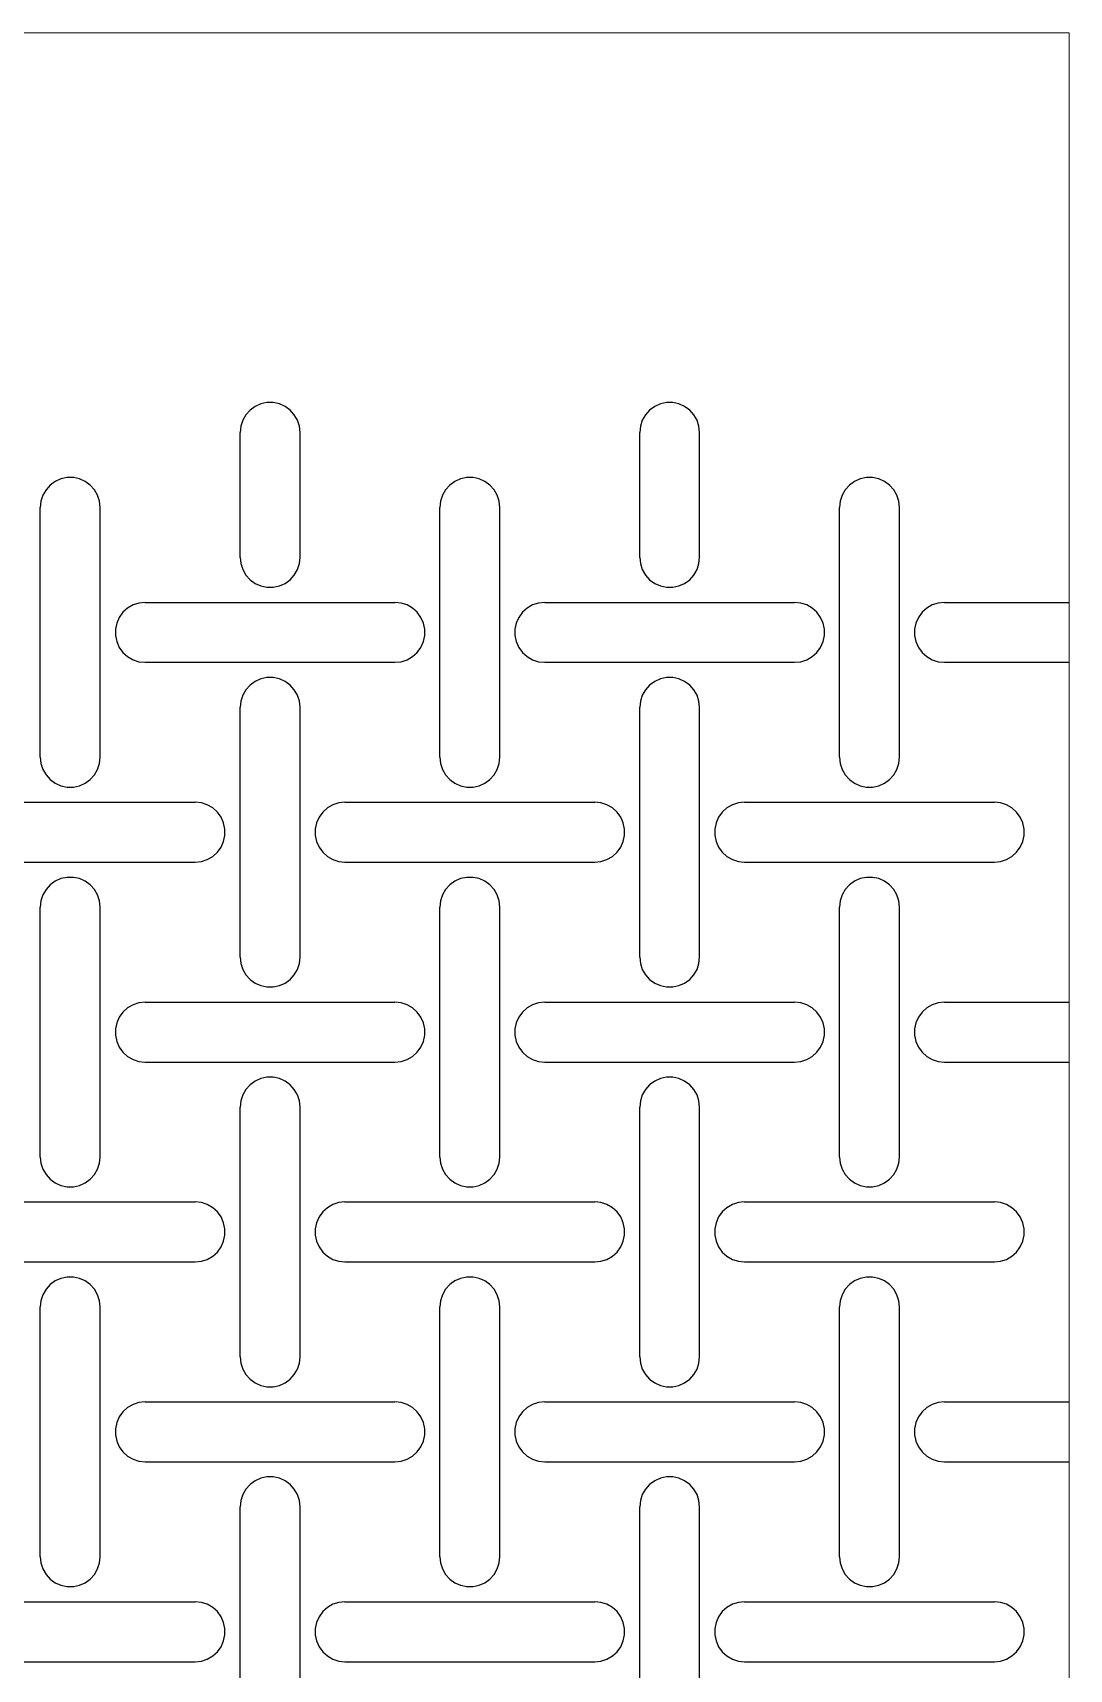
# Model space of a CAD drawing. Header units: metres. Extents: x 0 to 100, y -20 to 320.
# Drawn here: x 48.1 to 100, y 238.1 to 320 of the extents above; entities that cross this region are included whole.
import ezdxf

# ---------------------------------------------------------------- set-up
doc = ezdxf.new("R2010")
doc.units = ezdxf.units.M

msp = doc.modelspace()

# ---------------------------------------------------------------- linework, layer by layer
at = {"lineweight": 0}
for p in [(0, 320), (100, -20)]:
    msp.add_line(p, (100, 320), dxfattribs=at)
for p, q in [((59.536, 301.427), (59.25, 301.299)), ((59.843, 301.492), (59.536, 301.427)), ((60.157, 301.492), (59.843, 301.492)), ((60.464, 301.427), (60.157, 301.492)), ((60.75, 301.299), (60.464, 301.427)), ((79.536, 301.427), (79.25, 301.299)), ((79.843, 301.492), (79.536, 301.427)), ((80.157, 301.492), (79.843, 301.492)), ((80.464, 301.427), (80.157, 301.492)), ((80.75, 301.299), (80.464, 301.427)), ((58.63, 300.61), (58.533, 300.312)), ((58.786, 300.882), (58.63, 300.61)), ((58.996, 301.115), (58.786, 300.882)), ((59.25, 301.299), (58.996, 301.115)), ((61.004, 301.115), (60.75, 301.299)), ((61.214, 300.882), (61.004, 301.115)), ((61.37, 300.61), (61.214, 300.882)), ((61.467, 300.312), (61.37, 300.61)), ((78.63, 300.61), (78.533, 300.312)), ((78.786, 300.882), (78.63, 300.61)), ((78.996, 301.115), (78.786, 300.882)), ((79.25, 301.299), (78.996, 301.115)), ((81.004, 301.115), (80.75, 301.299)), ((81.214, 300.882), (81.004, 301.115)), ((81.37, 300.61), (81.214, 300.882)), ((81.467, 300.312), (81.37, 300.61)), ((58.533, 300.312), (58.5, 300)), ((58.5, 293.75), (58.5, 300)), ((61.5, 300), (61.467, 300.312)), ((61.5, 293.75), (61.5, 300)), ((78.533, 300.312), (78.5, 300)), ((78.5, 293.75), (78.5, 300)), ((81.5, 300), (81.467, 300.312)), ((81.5, 293.75), (81.5, 300)), ((48.996, 297.365), (48.786, 297.132)), ((49.25, 297.549), (48.996, 297.365)), ((49.536, 297.677), (49.25, 297.549)), ((49.843, 297.742), (49.536, 297.677)), ((50.157, 297.742), (49.843, 297.742)), ((50.464, 297.677), (50.157, 297.742)), ((50.75, 297.549), (50.464, 297.677)), ((51.004, 297.365), (50.75, 297.549)), ((51.214, 297.132), (51.004, 297.365)), ((68.996, 297.365), (68.786, 297.132)), ((69.25, 297.549), (68.996, 297.365)), ((69.536, 297.677), (69.25, 297.549)), ((69.843, 297.742), (69.536, 297.677)), ((70.157, 297.742), (69.843, 297.742)), ((70.464, 297.677), (70.157, 297.742)), ((70.75, 297.549), (70.464, 297.677)), ((71.004, 297.365), (70.75, 297.549)), ((71.214, 297.132), (71.004, 297.365)), ((88.996, 297.365), (88.786, 297.132)), ((89.25, 297.549), (88.996, 297.365)), ((89.536, 297.677), (89.25, 297.549)), ((89.843, 297.742), (89.536, 297.677)), ((90.157, 297.742), (89.843, 297.742)), ((90.464, 297.677), (90.157, 297.742)), ((90.75, 297.549), (90.464, 297.677)), ((91.004, 297.365), (90.75, 297.549)), ((91.214, 297.132), (91.004, 297.365)), ((48.533, 296.562), (48.5, 296.25)), ((48.63, 296.86), (48.533, 296.562)), ((48.786, 297.132), (48.63, 296.86)), ((51.37, 296.86), (51.214, 297.132)), ((51.467, 296.562), (51.37, 296.86)), ((51.5, 296.25), (51.467, 296.562)), ((68.533, 296.562), (68.5, 296.25)), ((68.63, 296.86), (68.533, 296.562)), ((68.786, 297.132), (68.63, 296.86)), ((71.37, 296.86), (71.214, 297.132)), ((71.467, 296.562), (71.37, 296.86)), ((71.5, 296.25), (71.467, 296.562)), ((88.533, 296.562), (88.5, 296.25)), ((88.63, 296.86), (88.533, 296.562)), ((88.786, 297.132), (88.63, 296.86)), ((91.37, 296.86), (91.214, 297.132)), ((91.467, 296.562), (91.37, 296.86)), ((91.5, 296.25), (91.467, 296.562)), ((48.5, 283.75), (48.5, 296.25)), ((51.5, 283.75), (51.5, 296.25)), ((68.5, 283.75), (68.5, 296.25)), ((71.5, 283.75), (71.5, 296.25)), ((88.5, 283.75), (88.5, 296.25)), ((91.5, 283.75), (91.5, 296.25)), ((58.5, 293.75), (58.533, 293.438)), ((58.533, 293.438), (58.63, 293.14)), ((58.63, 293.14), (58.786, 292.868)), ((61.214, 292.868), (61.37, 293.14)), ((61.37, 293.14), (61.467, 293.438)), ((61.467, 293.438), (61.5, 293.75)), ((78.5, 293.75), (78.533, 293.438)), ((78.533, 293.438), (78.63, 293.14)), ((78.63, 293.14), (78.786, 292.868)), ((81.214, 292.868), (81.37, 293.14)), ((81.37, 293.14), (81.467, 293.438)), ((81.467, 293.438), (81.5, 293.75)), ((58.786, 292.868), (58.996, 292.635)), ((58.996, 292.635), (59.25, 292.451)), ((59.25, 292.451), (59.536, 292.323)), ((59.536, 292.323), (59.843, 292.258)), ((60.157, 292.258), (60.464, 292.323)), ((60.464, 292.323), (60.75, 292.451)), ((60.75, 292.451), (61.004, 292.635)), ((61.004, 292.635), (61.214, 292.868)), ((78.786, 292.868), (78.996, 292.635)), ((78.996, 292.635), (79.25, 292.451)), ((79.25, 292.451), (79.536, 292.323)), ((79.536, 292.323), (79.843, 292.258)), ((80.157, 292.258), (80.464, 292.323)), ((80.464, 292.323), (80.75, 292.451)), ((80.75, 292.451), (81.004, 292.635)), ((81.004, 292.635), (81.214, 292.868)), ((53.75, 291.5), (53.438, 291.467)), ((53.75, 291.5), (66.25, 291.5)), ((59.843, 292.258), (60.157, 292.258)), ((66.562, 291.467), (66.25, 291.5)), ((73.75, 291.5), (73.438, 291.467)), ((73.75, 291.5), (86.25, 291.5)), ((79.843, 292.258), (80.157, 292.258)), ((86.562, 291.467), (86.25, 291.5)), ((93.75, 291.5), (93.438, 291.467)), ((93.75, 291.5), (100, 291.5)), ((52.451, 290.75), (52.323, 290.464)), ((52.635, 291.004), (52.451, 290.75)), ((52.868, 291.214), (52.635, 291.004)), ((53.14, 291.37), (52.868, 291.214)), ((53.438, 291.467), (53.14, 291.37)), ((66.86, 291.37), (66.562, 291.467)), ((67.132, 291.214), (66.86, 291.37)), ((67.365, 291.004), (67.132, 291.214)), ((67.549, 290.75), (67.365, 291.004)), ((67.677, 290.464), (67.549, 290.75)), ((72.451, 290.75), (72.323, 290.464)), ((72.635, 291.004), (72.451, 290.75)), ((72.868, 291.214), (72.635, 291.004)), ((73.14, 291.37), (72.868, 291.214)), ((73.438, 291.467), (73.14, 291.37)), ((86.86, 291.37), (86.562, 291.467)), ((87.132, 291.214), (86.86, 291.37)), ((87.365, 291.004), (87.132, 291.214)), ((87.549, 290.75), (87.365, 291.004)), ((87.677, 290.464), (87.549, 290.75)), ((92.451, 290.75), (92.323, 290.464)), ((92.635, 291.004), (92.451, 290.75)), ((92.868, 291.214), (92.635, 291.004)), ((93.14, 291.37), (92.868, 291.214)), ((93.438, 291.467), (93.14, 291.37)), ((52.323, 290.464), (52.258, 290.157)), ((52.258, 290.157), (52.258, 289.843)), ((67.742, 290.157), (67.677, 290.464)), ((67.742, 289.843), (67.742, 290.157)), ((72.323, 290.464), (72.258, 290.157)), ((72.258, 290.157), (72.258, 289.843)), ((87.742, 290.157), (87.677, 290.464)), ((87.742, 289.843), (87.742, 290.157)), ((92.323, 290.464), (92.258, 290.157)), ((92.258, 290.157), (92.258, 289.843)), ((52.258, 289.843), (52.323, 289.536)), ((52.323, 289.536), (52.451, 289.25)), ((52.451, 289.25), (52.635, 288.996)), ((67.365, 288.996), (67.549, 289.25)), ((67.549, 289.25), (67.677, 289.536)), ((67.677, 289.536), (67.742, 289.843)), ((72.258, 289.843), (72.323, 289.536)), ((72.323, 289.536), (72.451, 289.25)), ((72.451, 289.25), (72.635, 288.996)), ((87.365, 288.996), (87.549, 289.25)), ((87.549, 289.25), (87.677, 289.536)), ((87.677, 289.536), (87.742, 289.843)), ((92.258, 289.843), (92.323, 289.536)), ((92.323, 289.536), (92.451, 289.25)), ((92.451, 289.25), (92.635, 288.996)), ((52.635, 288.996), (52.868, 288.786)), ((52.868, 288.786), (53.14, 288.63)), ((53.14, 288.63), (53.438, 288.533)), ((53.438, 288.533), (53.75, 288.5)), ((53.75, 288.5), (66.25, 288.5)), ((66.25, 288.5), (66.562, 288.533)), ((66.562, 288.533), (66.86, 288.63)), ((66.86, 288.63), (67.132, 288.786)), ((67.132, 288.786), (67.365, 288.996)), ((72.635, 288.996), (72.868, 288.786)), ((72.868, 288.786), (73.14, 288.63)), ((73.14, 288.63), (73.438, 288.533)), ((73.438, 288.533), (73.75, 288.5)), ((73.75, 288.5), (86.25, 288.5)), ((86.25, 288.5), (86.562, 288.533)), ((86.562, 288.533), (86.86, 288.63)), ((86.86, 288.63), (87.132, 288.786)), ((87.132, 288.786), (87.365, 288.996)), ((92.635, 288.996), (92.868, 288.786)), ((92.868, 288.786), (93.14, 288.63)), ((93.14, 288.63), (93.438, 288.533)), ((93.438, 288.533), (93.75, 288.5)), ((93.75, 288.5), (100, 288.5)), ((59.25, 287.549), (58.996, 287.365)), ((59.536, 287.677), (59.25, 287.549)), ((59.843, 287.742), (59.536, 287.677)), ((60.157, 287.742), (59.843, 287.742)), ((60.464, 287.677), (60.157, 287.742)), ((60.75, 287.549), (60.464, 287.677)), ((61.004, 287.365), (60.75, 287.549)), ((79.25, 287.549), (78.996, 287.365)), ((79.536, 287.677), (79.25, 287.549)), ((79.843, 287.742), (79.536, 287.677)), ((80.157, 287.742), (79.843, 287.742)), ((80.464, 287.677), (80.157, 287.742)), ((80.75, 287.549), (80.464, 287.677)), ((81.004, 287.365), (80.75, 287.549)), ((58.63, 286.86), (58.533, 286.562)), ((58.786, 287.132), (58.63, 286.86)), ((58.996, 287.365), (58.786, 287.132)), ((61.214, 287.132), (61.004, 287.365)), ((61.37, 286.86), (61.214, 287.132)), ((61.467, 286.562), (61.37, 286.86)), ((78.63, 286.86), (78.533, 286.562)), ((78.786, 287.132), (78.63, 286.86)), ((78.996, 287.365), (78.786, 287.132)), ((81.214, 287.132), (81.004, 287.365)), ((81.37, 286.86), (81.214, 287.132)), ((81.467, 286.562), (81.37, 286.86)), ((58.533, 286.562), (58.5, 286.25)), ((58.5, 273.75), (58.5, 286.25)), ((61.5, 286.25), (61.467, 286.562)), ((61.5, 273.75), (61.5, 286.25)), ((78.533, 286.562), (78.5, 286.25)), ((78.5, 273.75), (78.5, 286.25)), ((81.5, 286.25), (81.467, 286.562)), ((81.5, 273.75), (81.5, 286.25)), ((48.5, 283.75), (48.533, 283.438)), ((48.533, 283.438), (48.63, 283.14)), ((51.37, 283.14), (51.467, 283.438)), ((51.467, 283.438), (51.5, 283.75)), ((68.5, 283.75), (68.533, 283.438)), ((68.533, 283.438), (68.63, 283.14)), ((71.37, 283.14), (71.467, 283.438)), ((71.467, 283.438), (71.5, 283.75)), ((88.5, 283.75), (88.533, 283.438)), ((88.533, 283.438), (88.63, 283.14)), ((91.37, 283.14), (91.467, 283.438)), ((91.467, 283.438), (91.5, 283.75)), ((48.63, 283.14), (48.786, 282.868)), ((48.786, 282.868), (48.996, 282.635)), ((48.996, 282.635), (49.25, 282.451)), ((50.75, 282.451), (51.004, 282.635)), ((51.004, 282.635), (51.214, 282.868)), ((51.214, 282.868), (51.37, 283.14)), ((68.63, 283.14), (68.786, 282.868)), ((68.786, 282.868), (68.996, 282.635)), ((68.996, 282.635), (69.25, 282.451)), ((70.75, 282.451), (71.004, 282.635)), ((71.004, 282.635), (71.214, 282.868)), ((71.214, 282.868), (71.37, 283.14)), ((88.63, 283.14), (88.786, 282.868)), ((88.786, 282.868), (88.996, 282.635)), ((88.996, 282.635), (89.25, 282.451)), ((90.75, 282.451), (91.004, 282.635)), ((91.004, 282.635), (91.214, 282.868)), ((91.214, 282.868), (91.37, 283.14)), ((49.25, 282.451), (49.536, 282.323)), ((49.536, 282.323), (49.843, 282.258)), ((49.843, 282.258), (50.157, 282.258)), ((50.157, 282.258), (50.464, 282.323)), ((50.464, 282.323), (50.75, 282.451)), ((69.25, 282.451), (69.536, 282.323)), ((69.536, 282.323), (69.843, 282.258)), ((69.843, 282.258), (70.157, 282.258)), ((70.157, 282.258), (70.464, 282.323)), ((70.464, 282.323), (70.75, 282.451)), ((89.25, 282.451), (89.536, 282.323)), ((89.536, 282.323), (89.843, 282.258)), ((89.843, 282.258), (90.157, 282.258)), ((90.157, 282.258), (90.464, 282.323)), ((90.464, 282.323), (90.75, 282.451)), ((43.75, 281.5), (56.25, 281.5)), ((56.562, 281.467), (56.25, 281.5)), ((56.86, 281.37), (56.562, 281.467)), ((57.132, 281.214), (56.86, 281.37)), ((57.365, 281.004), (57.132, 281.214)), ((57.549, 280.75), (57.365, 281.004)), ((62.635, 281.004), (62.451, 280.75)), ((62.868, 281.214), (62.635, 281.004)), ((63.14, 281.37), (62.868, 281.214)), ((63.438, 281.467), (63.14, 281.37)), ((63.75, 281.5), (63.438, 281.467)), ((63.75, 281.5), (76.25, 281.5)), ((76.562, 281.467), (76.25, 281.5)), ((76.86, 281.37), (76.562, 281.467)), ((77.132, 281.214), (76.86, 281.37)), ((77.365, 281.004), (77.132, 281.214)), ((77.549, 280.75), (77.365, 281.004)), ((82.635, 281.004), (82.451, 280.75)), ((82.868, 281.214), (82.635, 281.004)), ((83.14, 281.37), (82.868, 281.214)), ((83.438, 281.467), (83.14, 281.37)), ((83.75, 281.5), (83.438, 281.467)), ((83.75, 281.5), (96.25, 281.5)), ((96.562, 281.467), (96.25, 281.5)), ((96.86, 281.37), (96.562, 281.467)), ((97.132, 281.214), (96.86, 281.37)), ((97.365, 281.004), (97.132, 281.214)), ((97.549, 280.75), (97.365, 281.004)), ((57.677, 280.464), (57.549, 280.75)), ((57.742, 280.157), (57.677, 280.464)), ((57.742, 279.843), (57.742, 280.157)), ((62.323, 280.464), (62.258, 280.157)), ((62.258, 280.157), (62.258, 279.843)), ((62.451, 280.75), (62.323, 280.464)), ((77.677, 280.464), (77.549, 280.75)), ((77.742, 280.157), (77.677, 280.464)), ((77.742, 279.843), (77.742, 280.157)), ((82.323, 280.464), (82.258, 280.157)), ((82.258, 280.157), (82.258, 279.843)), ((82.451, 280.75), (82.323, 280.464)), ((97.677, 280.464), (97.549, 280.75)), ((97.742, 280.157), (97.677, 280.464)), ((97.742, 279.843), (97.742, 280.157)), ((57.365, 278.996), (57.549, 279.25)), ((57.549, 279.25), (57.677, 279.536)), ((57.677, 279.536), (57.742, 279.843)), ((62.258, 279.843), (62.323, 279.536)), ((62.323, 279.536), (62.451, 279.25)), ((62.451, 279.25), (62.635, 278.996)), ((77.365, 278.996), (77.549, 279.25)), ((77.549, 279.25), (77.677, 279.536)), ((77.677, 279.536), (77.742, 279.843)), ((82.258, 279.843), (82.323, 279.536)), ((82.323, 279.536), (82.451, 279.25)), ((82.451, 279.25), (82.635, 278.996)), ((97.365, 278.996), (97.549, 279.25)), ((97.549, 279.25), (97.677, 279.536)), ((97.677, 279.536), (97.742, 279.843)), ((43.75, 278.5), (56.25, 278.5)), ((56.25, 278.5), (56.562, 278.533)), ((56.562, 278.533), (56.86, 278.63)), ((56.86, 278.63), (57.132, 278.786)), ((57.132, 278.786), (57.365, 278.996)), ((62.635, 278.996), (62.868, 278.786)), ((62.868, 278.786), (63.14, 278.63)), ((63.14, 278.63), (63.438, 278.533)), ((63.438, 278.533), (63.75, 278.5)), ((63.75, 278.5), (76.25, 278.5)), ((76.25, 278.5), (76.562, 278.533)), ((76.562, 278.533), (76.86, 278.63)), ((76.86, 278.63), (77.132, 278.786)), ((77.132, 278.786), (77.365, 278.996)), ((82.635, 278.996), (82.868, 278.786)), ((82.868, 278.786), (83.14, 278.63)), ((83.14, 278.63), (83.438, 278.533)), ((83.438, 278.533), (83.75, 278.5)), ((83.75, 278.5), (96.25, 278.5)), ((96.25, 278.5), (96.562, 278.533)), ((96.562, 278.533), (96.86, 278.63)), ((96.86, 278.63), (97.132, 278.786)), ((97.132, 278.786), (97.365, 278.996)), ((49.536, 277.677), (49.25, 277.549)), ((49.843, 277.742), (49.536, 277.677)), ((50.157, 277.742), (49.843, 277.742)), ((50.464, 277.677), (50.157, 277.742)), ((50.75, 277.549), (50.464, 277.677)), ((69.536, 277.677), (69.25, 277.549)), ((69.843, 277.742), (69.536, 277.677)), ((70.157, 277.742), (69.843, 277.742)), ((70.464, 277.677), (70.157, 277.742)), ((70.75, 277.549), (70.464, 277.677)), ((89.536, 277.677), (89.25, 277.549)), ((89.843, 277.742), (89.536, 277.677)), ((90.157, 277.742), (89.843, 277.742)), ((90.464, 277.677), (90.157, 277.742)), ((90.75, 277.549), (90.464, 277.677)), ((48.63, 276.86), (48.533, 276.562)), ((48.786, 277.132), (48.63, 276.86)), ((48.996, 277.365), (48.786, 277.132)), ((49.25, 277.549), (48.996, 277.365)), ((51.004, 277.365), (50.75, 277.549)), ((51.214, 277.132), (51.004, 277.365)), ((51.37, 276.86), (51.214, 277.132)), ((51.467, 276.562), (51.37, 276.86)), ((68.63, 276.86), (68.533, 276.562)), ((68.786, 277.132), (68.63, 276.86)), ((68.996, 277.365), (68.786, 277.132)), ((69.25, 277.549), (68.996, 277.365)), ((71.004, 277.365), (70.75, 277.549)), ((71.214, 277.132), (71.004, 277.365)), ((71.37, 276.86), (71.214, 277.132)), ((71.467, 276.562), (71.37, 276.86)), ((88.63, 276.86), (88.533, 276.562)), ((88.786, 277.132), (88.63, 276.86)), ((88.996, 277.365), (88.786, 277.132)), ((89.25, 277.549), (88.996, 277.365)), ((91.004, 277.365), (90.75, 277.549)), ((91.214, 277.132), (91.004, 277.365)), ((91.37, 276.86), (91.214, 277.132)), ((91.467, 276.562), (91.37, 276.86)), ((48.533, 276.562), (48.5, 276.25)), ((48.5, 263.75), (48.5, 276.25)), ((51.5, 276.25), (51.467, 276.562)), ((51.5, 263.75), (51.5, 276.25)), ((68.533, 276.562), (68.5, 276.25)), ((68.5, 263.75), (68.5, 276.25)), ((71.5, 276.25), (71.467, 276.562)), ((71.5, 263.75), (71.5, 276.25)), ((88.533, 276.562), (88.5, 276.25)), ((88.5, 263.75), (88.5, 276.25)), ((91.5, 276.25), (91.467, 276.562)), ((91.5, 263.75), (91.5, 276.25)), ((58.5, 273.75), (58.533, 273.438)), ((61.467, 273.438), (61.5, 273.75)), ((78.5, 273.75), (78.533, 273.438)), ((81.467, 273.438), (81.5, 273.75)), ((58.533, 273.438), (58.63, 273.14)), ((58.63, 273.14), (58.786, 272.868)), ((58.786, 272.868), (58.996, 272.635)), ((61.004, 272.635), (61.214, 272.868)), ((61.214, 272.868), (61.37, 273.14)), ((61.37, 273.14), (61.467, 273.438)), ((78.533, 273.438), (78.63, 273.14)), ((78.63, 273.14), (78.786, 272.868)), ((78.786, 272.868), (78.996, 272.635)), ((81.004, 272.635), (81.214, 272.868)), ((81.214, 272.868), (81.37, 273.14)), ((81.37, 273.14), (81.467, 273.438)), ((58.996, 272.635), (59.25, 272.451)), ((59.25, 272.451), (59.536, 272.323)), ((59.536, 272.323), (59.843, 272.258)), ((59.843, 272.258), (60.157, 272.258)), ((60.157, 272.258), (60.464, 272.323)), ((60.464, 272.323), (60.75, 272.451)), ((60.75, 272.451), (61.004, 272.635)), ((78.996, 272.635), (79.25, 272.451)), ((79.25, 272.451), (79.536, 272.323)), ((79.536, 272.323), (79.843, 272.258)), ((79.843, 272.258), (80.157, 272.258)), ((80.157, 272.258), (80.464, 272.323)), ((80.464, 272.323), (80.75, 272.451)), ((80.75, 272.451), (81.004, 272.635)), ((52.868, 271.214), (52.635, 271.004)), ((53.14, 271.37), (52.868, 271.214)), ((53.438, 271.467), (53.14, 271.37)), ((53.75, 271.5), (53.438, 271.467)), ((53.75, 271.5), (66.25, 271.5)), ((66.562, 271.467), (66.25, 271.5)), ((66.86, 271.37), (66.562, 271.467)), ((67.132, 271.214), (66.86, 271.37)), ((67.365, 271.004), (67.132, 271.214)), ((72.868, 271.214), (72.635, 271.004)), ((73.14, 271.37), (72.868, 271.214)), ((73.438, 271.467), (73.14, 271.37)), ((73.75, 271.5), (73.438, 271.467)), ((73.75, 271.5), (86.25, 271.5)), ((86.562, 271.467), (86.25, 271.5)), ((86.86, 271.37), (86.562, 271.467)), ((87.132, 271.214), (86.86, 271.37)), ((87.365, 271.004), (87.132, 271.214)), ((92.868, 271.214), (92.635, 271.004)), ((93.14, 271.37), (92.868, 271.214)), ((93.438, 271.467), (93.14, 271.37)), ((93.75, 271.5), (93.438, 271.467)), ((93.75, 271.5), (100, 271.5)), ((52.323, 270.464), (52.258, 270.157)), ((52.451, 270.75), (52.323, 270.464)), ((52.635, 271.004), (52.451, 270.75)), ((67.549, 270.75), (67.365, 271.004)), ((67.677, 270.464), (67.549, 270.75)), ((67.742, 270.157), (67.677, 270.464)), ((72.323, 270.464), (72.258, 270.157)), ((72.451, 270.75), (72.323, 270.464)), ((72.635, 271.004), (72.451, 270.75)), ((87.549, 270.75), (87.365, 271.004)), ((87.677, 270.464), (87.549, 270.75)), ((87.742, 270.157), (87.677, 270.464)), ((92.323, 270.464), (92.258, 270.157)), ((92.451, 270.75), (92.323, 270.464)), ((92.635, 271.004), (92.451, 270.75)), ((52.258, 270.157), (52.258, 269.843)), ((52.258, 269.843), (52.323, 269.536)), ((52.323, 269.536), (52.451, 269.25)), ((67.549, 269.25), (67.677, 269.536)), ((67.677, 269.536), (67.742, 269.843)), ((67.742, 269.843), (67.742, 270.157)), ((72.258, 270.157), (72.258, 269.843)), ((72.258, 269.843), (72.323, 269.536)), ((72.323, 269.536), (72.451, 269.25)), ((87.549, 269.25), (87.677, 269.536)), ((87.677, 269.536), (87.742, 269.843)), ((87.742, 269.843), (87.742, 270.157)), ((92.258, 270.157), (92.258, 269.843)), ((92.258, 269.843), (92.323, 269.536)), ((92.323, 269.536), (92.451, 269.25)), ((52.451, 269.25), (52.635, 268.996)), ((52.635, 268.996), (52.868, 268.786)), ((52.868, 268.786), (53.14, 268.63)), ((53.14, 268.63), (53.438, 268.533)), ((66.562, 268.533), (66.86, 268.63)), ((66.86, 268.63), (67.132, 268.786)), ((67.132, 268.786), (67.365, 268.996)), ((67.365, 268.996), (67.549, 269.25)), ((72.451, 269.25), (72.635, 268.996)), ((72.635, 268.996), (72.868, 268.786)), ((72.868, 268.786), (73.14, 268.63)), ((73.14, 268.63), (73.438, 268.533)), ((86.562, 268.533), (86.86, 268.63)), ((86.86, 268.63), (87.132, 268.786)), ((87.132, 268.786), (87.365, 268.996)), ((87.365, 268.996), (87.549, 269.25)), ((92.451, 269.25), (92.635, 268.996)), ((92.635, 268.996), (92.868, 268.786)), ((92.868, 268.786), (93.14, 268.63)), ((93.14, 268.63), (93.438, 268.533)), ((53.438, 268.533), (53.75, 268.5)), ((53.75, 268.5), (66.25, 268.5)), ((66.25, 268.5), (66.562, 268.533)), ((73.438, 268.533), (73.75, 268.5)), ((73.75, 268.5), (86.25, 268.5)), ((86.25, 268.5), (86.562, 268.533)), ((93.438, 268.533), (93.75, 268.5)), ((93.75, 268.5), (100, 268.5)), ((58.786, 267.132), (58.63, 266.86)), ((58.996, 267.365), (58.786, 267.132)), ((59.25, 267.549), (58.996, 267.365)), ((59.536, 267.677), (59.25, 267.549)), ((59.843, 267.742), (59.536, 267.677)), ((60.157, 267.742), (59.843, 267.742)), ((60.464, 267.677), (60.157, 267.742)), ((60.75, 267.549), (60.464, 267.677)), ((61.004, 267.365), (60.75, 267.549)), ((61.214, 267.132), (61.004, 267.365)), ((61.37, 266.86), (61.214, 267.132)), ((78.786, 267.132), (78.63, 266.86)), ((78.996, 267.365), (78.786, 267.132)), ((79.25, 267.549), (78.996, 267.365)), ((79.536, 267.677), (79.25, 267.549)), ((79.843, 267.742), (79.536, 267.677)), ((80.157, 267.742), (79.843, 267.742)), ((80.464, 267.677), (80.157, 267.742)), ((80.75, 267.549), (80.464, 267.677)), ((81.004, 267.365), (80.75, 267.549)), ((81.214, 267.132), (81.004, 267.365)), ((81.37, 266.86), (81.214, 267.132)), ((58.533, 266.562), (58.5, 266.25)), ((58.5, 253.75), (58.5, 266.25)), ((58.63, 266.86), (58.533, 266.562)), ((61.467, 266.562), (61.37, 266.86)), ((61.5, 266.25), (61.467, 266.562)), ((61.5, 253.75), (61.5, 266.25)), ((78.533, 266.562), (78.5, 266.25)), ((78.5, 253.75), (78.5, 266.25)), ((78.63, 266.86), (78.533, 266.562)), ((81.467, 266.562), (81.37, 266.86)), ((81.5, 266.25), (81.467, 266.562)), ((81.5, 253.75), (81.5, 266.25)), ((48.5, 263.75), (48.533, 263.438)), ((51.467, 263.438), (51.5, 263.75)), ((68.5, 263.75), (68.533, 263.438)), ((71.467, 263.438), (71.5, 263.75)), ((88.5, 263.75), (88.533, 263.438)), ((91.467, 263.438), (91.5, 263.75)), ((48.533, 263.438), (48.63, 263.14)), ((48.63, 263.14), (48.786, 262.868)), ((48.786, 262.868), (48.996, 262.635)), ((51.004, 262.635), (51.214, 262.868)), ((51.214, 262.868), (51.37, 263.14)), ((51.37, 263.14), (51.467, 263.438)), ((68.533, 263.438), (68.63, 263.14)), ((68.63, 263.14), (68.786, 262.868)), ((68.786, 262.868), (68.996, 262.635)), ((71.004, 262.635), (71.214, 262.868)), ((71.214, 262.868), (71.37, 263.14)), ((71.37, 263.14), (71.467, 263.438)), ((88.533, 263.438), (88.63, 263.14)), ((88.63, 263.14), (88.786, 262.868)), ((88.786, 262.868), (88.996, 262.635)), ((91.004, 262.635), (91.214, 262.868)), ((91.214, 262.868), (91.37, 263.14)), ((91.37, 263.14), (91.467, 263.438)), ((48.996, 262.635), (49.25, 262.451)), ((49.25, 262.451), (49.536, 262.323)), ((49.536, 262.323), (49.843, 262.258)), ((49.843, 262.258), (50.157, 262.258)), ((50.157, 262.258), (50.464, 262.323)), ((50.464, 262.323), (50.75, 262.451)), ((50.75, 262.451), (51.004, 262.635)), ((68.996, 262.635), (69.25, 262.451)), ((69.25, 262.451), (69.536, 262.323)), ((69.536, 262.323), (69.843, 262.258)), ((69.843, 262.258), (70.157, 262.258)), ((70.157, 262.258), (70.464, 262.323)), ((70.464, 262.323), (70.75, 262.451)), ((70.75, 262.451), (71.004, 262.635)), ((88.996, 262.635), (89.25, 262.451)), ((89.25, 262.451), (89.536, 262.323)), ((89.536, 262.323), (89.843, 262.258)), ((89.843, 262.258), (90.157, 262.258)), ((90.157, 262.258), (90.464, 262.323)), ((90.464, 262.323), (90.75, 262.451)), ((90.75, 262.451), (91.004, 262.635)), ((43.75, 261.5), (56.25, 261.5)), ((56.562, 261.467), (56.25, 261.5)), ((56.86, 261.37), (56.562, 261.467)), ((57.132, 261.214), (56.86, 261.37)), ((57.365, 261.004), (57.132, 261.214)), ((62.868, 261.214), (62.635, 261.004)), ((63.14, 261.37), (62.868, 261.214)), ((63.438, 261.467), (63.14, 261.37)), ((63.75, 261.5), (63.438, 261.467)), ((63.75, 261.5), (76.25, 261.5)), ((76.562, 261.467), (76.25, 261.5)), ((76.86, 261.37), (76.562, 261.467)), ((77.132, 261.214), (76.86, 261.37)), ((77.365, 261.004), (77.132, 261.214)), ((82.868, 261.214), (82.635, 261.004)), ((83.14, 261.37), (82.868, 261.214)), ((83.438, 261.467), (83.14, 261.37)), ((83.75, 261.5), (83.438, 261.467)), ((83.75, 261.5), (96.25, 261.5)), ((96.562, 261.467), (96.25, 261.5)), ((96.86, 261.37), (96.562, 261.467)), ((97.132, 261.214), (96.86, 261.37)), ((97.365, 261.004), (97.132, 261.214)), ((57.549, 260.75), (57.365, 261.004)), ((57.677, 260.464), (57.549, 260.75)), ((57.742, 260.157), (57.677, 260.464)), ((62.323, 260.464), (62.258, 260.157)), ((62.451, 260.75), (62.323, 260.464)), ((62.635, 261.004), (62.451, 260.75)), ((77.549, 260.75), (77.365, 261.004)), ((77.677, 260.464), (77.549, 260.75)), ((77.742, 260.157), (77.677, 260.464)), ((82.323, 260.464), (82.258, 260.157)), ((82.451, 260.75), (82.323, 260.464)), ((82.635, 261.004), (82.451, 260.75)), ((97.549, 260.75), (97.365, 261.004)), ((97.677, 260.464), (97.549, 260.75)), ((97.742, 260.157), (97.677, 260.464)), ((57.677, 259.536), (57.742, 259.843)), ((57.742, 259.843), (57.742, 260.157)), ((62.258, 260.157), (62.258, 259.843)), ((62.258, 259.843), (62.323, 259.536)), ((77.677, 259.536), (77.742, 259.843)), ((77.742, 259.843), (77.742, 260.157)), ((82.258, 260.157), (82.258, 259.843)), ((82.258, 259.843), (82.323, 259.536)), ((97.677, 259.536), (97.742, 259.843)), ((97.742, 259.843), (97.742, 260.157)), ((56.86, 258.63), (57.132, 258.786)), ((57.132, 258.786), (57.365, 258.996)), ((57.365, 258.996), (57.549, 259.25)), ((57.549, 259.25), (57.677, 259.536)), ((62.323, 259.536), (62.451, 259.25)), ((62.451, 259.25), (62.635, 258.996)), ((62.635, 258.996), (62.868, 258.786)), ((62.868, 258.786), (63.14, 258.63)), ((76.86, 258.63), (77.132, 258.786)), ((77.132, 258.786), (77.365, 258.996)), ((77.365, 258.996), (77.549, 259.25)), ((77.549, 259.25), (77.677, 259.536)), ((82.323, 259.536), (82.451, 259.25)), ((82.451, 259.25), (82.635, 258.996)), ((82.635, 258.996), (82.868, 258.786)), ((82.868, 258.786), (83.14, 258.63)), ((96.86, 258.63), (97.132, 258.786)), ((97.132, 258.786), (97.365, 258.996)), ((97.365, 258.996), (97.549, 259.25)), ((97.549, 259.25), (97.677, 259.536)), ((43.75, 258.5), (56.25, 258.5)), ((56.25, 258.5), (56.562, 258.533)), ((56.562, 258.533), (56.86, 258.63)), ((63.14, 258.63), (63.438, 258.533)), ((63.438, 258.533), (63.75, 258.5)), ((63.75, 258.5), (76.25, 258.5)), ((76.25, 258.5), (76.562, 258.533)), ((76.562, 258.533), (76.86, 258.63)), ((83.14, 258.63), (83.438, 258.533)), ((83.438, 258.533), (83.75, 258.5)), ((83.75, 258.5), (96.25, 258.5)), ((96.25, 258.5), (96.562, 258.533)), ((96.562, 258.533), (96.86, 258.63)), ((48.786, 257.132), (48.63, 256.86)), ((48.996, 257.365), (48.786, 257.132)), ((49.25, 257.549), (48.996, 257.365)), ((49.536, 257.677), (49.25, 257.549)), ((49.843, 257.742), (49.536, 257.677)), ((50.157, 257.742), (49.843, 257.742)), ((50.464, 257.677), (50.157, 257.742)), ((50.75, 257.549), (50.464, 257.677)), ((51.004, 257.365), (50.75, 257.549)), ((51.214, 257.132), (51.004, 257.365)), ((51.37, 256.86), (51.214, 257.132)), ((68.786, 257.132), (68.63, 256.86)), ((68.996, 257.365), (68.786, 257.132)), ((69.25, 257.549), (68.996, 257.365)), ((69.536, 257.677), (69.25, 257.549)), ((69.843, 257.742), (69.536, 257.677)), ((70.157, 257.742), (69.843, 257.742)), ((70.464, 257.677), (70.157, 257.742)), ((70.75, 257.549), (70.464, 257.677)), ((71.004, 257.365), (70.75, 257.549)), ((71.214, 257.132), (71.004, 257.365)), ((71.37, 256.86), (71.214, 257.132)), ((88.786, 257.132), (88.63, 256.86)), ((88.996, 257.365), (88.786, 257.132)), ((89.25, 257.549), (88.996, 257.365)), ((89.536, 257.677), (89.25, 257.549)), ((89.843, 257.742), (89.536, 257.677)), ((90.157, 257.742), (89.843, 257.742)), ((90.464, 257.677), (90.157, 257.742)), ((90.75, 257.549), (90.464, 257.677)), ((91.004, 257.365), (90.75, 257.549)), ((91.214, 257.132), (91.004, 257.365)), ((91.37, 256.86), (91.214, 257.132)), ((48.533, 256.562), (48.5, 256.25)), ((48.63, 256.86), (48.533, 256.562)), ((51.467, 256.562), (51.37, 256.86)), ((51.5, 256.25), (51.467, 256.562)), ((68.533, 256.562), (68.5, 256.25)), ((68.63, 256.86), (68.533, 256.562)), ((71.467, 256.562), (71.37, 256.86)), ((71.5, 256.25), (71.467, 256.562)), ((88.533, 256.562), (88.5, 256.25)), ((88.63, 256.86), (88.533, 256.562)), ((91.467, 256.562), (91.37, 256.86)), ((91.5, 256.25), (91.467, 256.562)), ((48.5, 243.75), (48.5, 256.25)), ((51.5, 243.75), (51.5, 256.25)), ((68.5, 243.75), (68.5, 256.25)), ((71.5, 243.75), (71.5, 256.25)), ((88.5, 243.75), (88.5, 256.25)), ((91.5, 243.75), (91.5, 256.25)), ((58.5, 253.75), (58.533, 253.438)), ((58.533, 253.438), (58.63, 253.14)), ((58.63, 253.14), (58.786, 252.868)), ((61.214, 252.868), (61.37, 253.14)), ((61.37, 253.14), (61.467, 253.438)), ((61.467, 253.438), (61.5, 253.75)), ((78.5, 253.75), (78.533, 253.438)), ((78.533, 253.438), (78.63, 253.14)), ((78.63, 253.14), (78.786, 252.868)), ((81.214, 252.868), (81.37, 253.14)), ((81.37, 253.14), (81.467, 253.438)), ((81.467, 253.438), (81.5, 253.75)), ((58.786, 252.868), (58.996, 252.635)), ((58.996, 252.635), (59.25, 252.451)), ((59.25, 252.451), (59.536, 252.323)), ((59.536, 252.323), (59.843, 252.258)), ((59.843, 252.258), (60.157, 252.258)), ((60.157, 252.258), (60.464, 252.323)), ((60.464, 252.323), (60.75, 252.451)), ((60.75, 252.451), (61.004, 252.635)), ((61.004, 252.635), (61.214, 252.868)), ((78.786, 252.868), (78.996, 252.635)), ((78.996, 252.635), (79.25, 252.451)), ((79.25, 252.451), (79.536, 252.323)), ((79.536, 252.323), (79.843, 252.258)), ((79.843, 252.258), (80.157, 252.258)), ((80.157, 252.258), (80.464, 252.323)), ((80.464, 252.323), (80.75, 252.451)), ((80.75, 252.451), (81.004, 252.635)), ((81.004, 252.635), (81.214, 252.868)), ((53.14, 251.37), (52.868, 251.214)), ((53.438, 251.467), (53.14, 251.37)), ((53.75, 251.5), (53.438, 251.467)), ((53.75, 251.5), (66.25, 251.5)), ((66.562, 251.467), (66.25, 251.5)), ((66.86, 251.37), (66.562, 251.467)), ((67.132, 251.214), (66.86, 251.37)), ((73.14, 251.37), (72.868, 251.214)), ((73.438, 251.467), (73.14, 251.37)), ((73.75, 251.5), (73.438, 251.467)), ((73.75, 251.5), (86.25, 251.5)), ((86.562, 251.467), (86.25, 251.5)), ((86.86, 251.37), (86.562, 251.467)), ((87.132, 251.214), (86.86, 251.37)), ((93.14, 251.37), (92.868, 251.214)), ((93.438, 251.467), (93.14, 251.37)), ((93.75, 251.5), (93.438, 251.467)), ((93.75, 251.5), (100, 251.5)), ((52.451, 250.75), (52.323, 250.464)), ((52.635, 251.004), (52.451, 250.75)), ((52.868, 251.214), (52.635, 251.004)), ((67.365, 251.004), (67.132, 251.214)), ((67.549, 250.75), (67.365, 251.004)), ((67.677, 250.464), (67.549, 250.75)), ((72.451, 250.75), (72.323, 250.464)), ((72.635, 251.004), (72.451, 250.75)), ((72.868, 251.214), (72.635, 251.004)), ((87.365, 251.004), (87.132, 251.214)), ((87.549, 250.75), (87.365, 251.004)), ((87.677, 250.464), (87.549, 250.75)), ((92.451, 250.75), (92.323, 250.464)), ((92.635, 251.004), (92.451, 250.75)), ((92.868, 251.214), (92.635, 251.004)), ((52.323, 250.464), (52.258, 250.157)), ((52.258, 250.157), (52.258, 249.843)), ((52.258, 249.843), (52.323, 249.536)), ((67.742, 250.157), (67.677, 250.464)), ((67.677, 249.536), (67.742, 249.843)), ((67.742, 249.843), (67.742, 250.157)), ((72.323, 250.464), (72.258, 250.157)), ((72.258, 250.157), (72.258, 249.843)), ((72.258, 249.843), (72.323, 249.536)), ((87.742, 250.157), (87.677, 250.464)), ((87.677, 249.536), (87.742, 249.843)), ((87.742, 249.843), (87.742, 250.157)), ((92.323, 250.464), (92.258, 250.157)), ((92.258, 250.157), (92.258, 249.843)), ((92.258, 249.843), (92.323, 249.536)), ((52.323, 249.536), (52.451, 249.25)), ((52.451, 249.25), (52.635, 248.996)), ((52.635, 248.996), (52.868, 248.786)), ((67.132, 248.786), (67.365, 248.996)), ((67.365, 248.996), (67.549, 249.25)), ((67.549, 249.25), (67.677, 249.536)), ((72.323, 249.536), (72.451, 249.25)), ((72.451, 249.25), (72.635, 248.996)), ((72.635, 248.996), (72.868, 248.786)), ((87.132, 248.786), (87.365, 248.996)), ((87.365, 248.996), (87.549, 249.25)), ((87.549, 249.25), (87.677, 249.536)), ((92.323, 249.536), (92.451, 249.25)), ((92.451, 249.25), (92.635, 248.996)), ((92.635, 248.996), (92.868, 248.786)), ((52.868, 248.786), (53.14, 248.63)), ((53.14, 248.63), (53.438, 248.533)), ((53.438, 248.533), (53.75, 248.5)), ((53.75, 248.5), (66.25, 248.5)), ((66.25, 248.5), (66.562, 248.533)), ((66.562, 248.533), (66.86, 248.63)), ((66.86, 248.63), (67.132, 248.786)), ((72.868, 248.786), (73.14, 248.63)), ((73.14, 248.63), (73.438, 248.533)), ((73.438, 248.533), (73.75, 248.5)), ((73.75, 248.5), (86.25, 248.5)), ((86.25, 248.5), (86.562, 248.533)), ((86.562, 248.533), (86.86, 248.63)), ((86.86, 248.63), (87.132, 248.786)), ((92.868, 248.786), (93.14, 248.63)), ((93.14, 248.63), (93.438, 248.533)), ((93.438, 248.533), (93.75, 248.5)), ((93.75, 248.5), (100, 248.5)), ((58.996, 247.365), (58.786, 247.132)), ((59.25, 247.549), (58.996, 247.365)), ((59.536, 247.677), (59.25, 247.549)), ((59.843, 247.742), (59.536, 247.677)), ((60.157, 247.742), (59.843, 247.742)), ((60.464, 247.677), (60.157, 247.742)), ((60.75, 247.549), (60.464, 247.677)), ((61.004, 247.365), (60.75, 247.549)), ((61.214, 247.132), (61.004, 247.365)), ((78.996, 247.365), (78.786, 247.132)), ((79.25, 247.549), (78.996, 247.365)), ((79.536, 247.677), (79.25, 247.549)), ((79.843, 247.742), (79.536, 247.677)), ((80.157, 247.742), (79.843, 247.742)), ((80.464, 247.677), (80.157, 247.742)), ((80.75, 247.549), (80.464, 247.677)), ((81.004, 247.365), (80.75, 247.549)), ((81.214, 247.132), (81.004, 247.365)), ((58.533, 246.562), (58.5, 246.25)), ((58.63, 246.86), (58.533, 246.562)), ((58.786, 247.132), (58.63, 246.86)), ((61.37, 246.86), (61.214, 247.132)), ((61.467, 246.562), (61.37, 246.86)), ((61.5, 246.25), (61.467, 246.562)), ((78.533, 246.562), (78.5, 246.25)), ((78.63, 246.86), (78.533, 246.562)), ((78.786, 247.132), (78.63, 246.86)), ((81.37, 246.86), (81.214, 247.132)), ((81.467, 246.562), (81.37, 246.86)), ((81.5, 246.25), (81.467, 246.562)), ((58.5, 233.75), (58.5, 246.25)), ((61.5, 233.75), (61.5, 246.25)), ((78.5, 233.75), (78.5, 246.25)), ((81.5, 233.75), (81.5, 246.25)), ((48.5, 243.75), (48.533, 243.438)), ((48.533, 243.438), (48.63, 243.14)), ((51.37, 243.14), (51.467, 243.438)), ((51.467, 243.438), (51.5, 243.75)), ((68.5, 243.75), (68.533, 243.438)), ((68.533, 243.438), (68.63, 243.14)), ((71.37, 243.14), (71.467, 243.438)), ((71.467, 243.438), (71.5, 243.75)), ((88.5, 243.75), (88.533, 243.438)), ((88.533, 243.438), (88.63, 243.14)), ((91.37, 243.14), (91.467, 243.438)), ((91.467, 243.438), (91.5, 243.75)), ((48.63, 243.14), (48.786, 242.868)), ((48.786, 242.868), (48.996, 242.635)), ((48.996, 242.635), (49.25, 242.451)), ((49.25, 242.451), (49.536, 242.323)), ((50.464, 242.323), (50.75, 242.451)), ((50.75, 242.451), (51.004, 242.635)), ((51.004, 242.635), (51.214, 242.868)), ((51.214, 242.868), (51.37, 243.14)), ((68.63, 243.14), (68.786, 242.868)), ((68.786, 242.868), (68.996, 242.635)), ((68.996, 242.635), (69.25, 242.451)), ((69.25, 242.451), (69.536, 242.323)), ((70.464, 242.323), (70.75, 242.451)), ((70.75, 242.451), (71.004, 242.635)), ((71.004, 242.635), (71.214, 242.868)), ((71.214, 242.868), (71.37, 243.14)), ((88.63, 243.14), (88.786, 242.868)), ((88.786, 242.868), (88.996, 242.635)), ((88.996, 242.635), (89.25, 242.451)), ((89.25, 242.451), (89.536, 242.323)), ((90.464, 242.323), (90.75, 242.451)), ((90.75, 242.451), (91.004, 242.635)), ((91.004, 242.635), (91.214, 242.868)), ((91.214, 242.868), (91.37, 243.14)), ((49.536, 242.323), (49.843, 242.258)), ((49.843, 242.258), (50.157, 242.258)), ((50.157, 242.258), (50.464, 242.323)), ((69.536, 242.323), (69.843, 242.258)), ((69.843, 242.258), (70.157, 242.258)), ((70.157, 242.258), (70.464, 242.323)), ((89.536, 242.323), (89.843, 242.258)), ((89.843, 242.258), (90.157, 242.258)), ((90.157, 242.258), (90.464, 242.323)), ((43.75, 241.5), (56.25, 241.5)), ((56.562, 241.467), (56.25, 241.5)), ((56.86, 241.37), (56.562, 241.467)), ((57.132, 241.214), (56.86, 241.37)), ((57.365, 241.004), (57.132, 241.214)), ((57.549, 240.75), (57.365, 241.004)), ((57.677, 240.464), (57.549, 240.75)), ((62.451, 240.75), (62.323, 240.464)), ((62.635, 241.004), (62.451, 240.75)), ((62.868, 241.214), (62.635, 241.004)), ((63.14, 241.37), (62.868, 241.214)), ((63.438, 241.467), (63.14, 241.37)), ((63.75, 241.5), (63.438, 241.467)), ((63.75, 241.5), (76.25, 241.5)), ((76.562, 241.467), (76.25, 241.5)), ((76.86, 241.37), (76.562, 241.467)), ((77.132, 241.214), (76.86, 241.37)), ((77.365, 241.004), (77.132, 241.214)), ((77.549, 240.75), (77.365, 241.004)), ((77.677, 240.464), (77.549, 240.75)), ((82.451, 240.75), (82.323, 240.464)), ((82.635, 241.004), (82.451, 240.75)), ((82.868, 241.214), (82.635, 241.004)), ((83.14, 241.37), (82.868, 241.214)), ((83.438, 241.467), (83.14, 241.37)), ((83.75, 241.5), (83.438, 241.467)), ((83.75, 241.5), (96.25, 241.5)), ((96.562, 241.467), (96.25, 241.5)), ((96.86, 241.37), (96.562, 241.467)), ((97.132, 241.214), (96.86, 241.37)), ((97.365, 241.004), (97.132, 241.214)), ((97.549, 240.75), (97.365, 241.004)), ((97.677, 240.464), (97.549, 240.75)), ((57.742, 240.157), (57.677, 240.464)), ((57.742, 239.843), (57.742, 240.157)), ((62.323, 240.464), (62.258, 240.157)), ((62.258, 240.157), (62.258, 239.843)), ((77.742, 240.157), (77.677, 240.464)), ((77.742, 239.843), (77.742, 240.157)), ((82.323, 240.464), (82.258, 240.157)), ((82.258, 240.157), (82.258, 239.843)), ((97.742, 240.157), (97.677, 240.464)), ((97.742, 239.843), (97.742, 240.157)), ((57.365, 238.996), (57.549, 239.25)), ((57.549, 239.25), (57.677, 239.536)), ((57.677, 239.536), (57.742, 239.843)), ((62.258, 239.843), (62.323, 239.536)), ((62.323, 239.536), (62.451, 239.25)), ((62.451, 239.25), (62.635, 238.996)), ((77.365, 238.996), (77.549, 239.25)), ((77.549, 239.25), (77.677, 239.536)), ((77.677, 239.536), (77.742, 239.843)), ((82.258, 239.843), (82.323, 239.536)), ((82.323, 239.536), (82.451, 239.25)), ((82.451, 239.25), (82.635, 238.996)), ((97.365, 238.996), (97.549, 239.25)), ((97.549, 239.25), (97.677, 239.536)), ((97.677, 239.536), (97.742, 239.843)), ((43.75, 238.5), (56.25, 238.5)), ((56.25, 238.5), (56.562, 238.533)), ((56.562, 238.533), (56.86, 238.63)), ((56.86, 238.63), (57.132, 238.786)), ((57.132, 238.786), (57.365, 238.996)), ((62.635, 238.996), (62.868, 238.786)), ((62.868, 238.786), (63.14, 238.63)), ((63.14, 238.63), (63.438, 238.533)), ((63.438, 238.533), (63.75, 238.5)), ((63.75, 238.5), (76.25, 238.5)), ((76.25, 238.5), (76.562, 238.533)), ((76.562, 238.533), (76.86, 238.63)), ((76.86, 238.63), (77.132, 238.786)), ((77.132, 238.786), (77.365, 238.996)), ((82.635, 238.996), (82.868, 238.786)), ((82.868, 238.786), (83.14, 238.63)), ((83.14, 238.63), (83.438, 238.533)), ((83.438, 238.533), (83.75, 238.5)), ((83.75, 238.5), (96.25, 238.5)), ((96.25, 238.5), (96.562, 238.533)), ((96.562, 238.533), (96.86, 238.63)), ((96.86, 238.63), (97.132, 238.786)), ((97.132, 238.786), (97.365, 238.996))]:
    msp.add_line(p, q)

doc.saveas('drawing.dxf')
